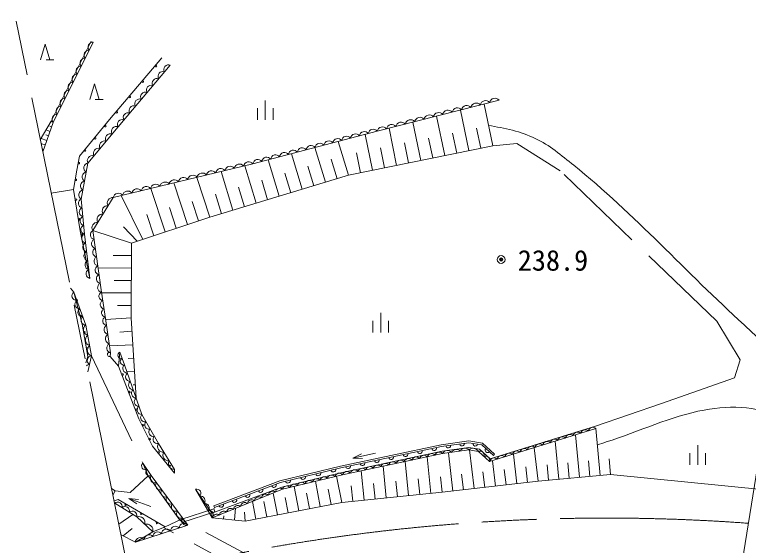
# Model space of a CAD drawing. Units: millimetres, scale not verified. Extents: x 40000 to 680000, y 20000 to 380000.
# Drawn here: x 63875 to 110665, y 271655 to 305526 of the extents above; entities that cross this region are included whole.
import ezdxf
from ezdxf.enums import TextEntityAlignment as Align

# ---------------------------------------------------------------- set-up
doc = ezdxf.new("R2010")
doc.units = ezdxf.units.MM
doc.header["$LTSCALE"] = 1000
doc.header["$PDMODE"] = 32
doc.header["$PDSIZE"] = 500
doc.linetypes.add('CHAIN', pattern=[18.5, 12, -1.5, 3.5, -1.5])
doc.linetypes.add('DASHED', pattern=[7.5, 6, -1.5])
for name, color, linetype, lineweight in [('M-BGD', 7, 'Continuous', 13), ('M-BGD-EXST', 7, 'Continuous', 13), ('M-BMK', 2, 'CHAIN', 13), ('M-STR-HTXT', 7, 'Continuous', 13)]:
    doc.layers.add(name, color=color, linetype=linetype, lineweight=lineweight)
doc.styles.add('ＭＳ ゴシック', font='')
doc.styles.get('ＭＳ ゴシック').set_extended_font_data('MS Gothic')

msp = doc.modelspace()

# ---------------------------------------------------------------- linework, layer by layer
at = {"layer": 'M-BGD'}
for p, q in [((66197, 298730), (68744, 303838)), ((68891, 303765), (66340, 298648)), ((70470, 298377), (73795, 302312)), ((94769, 300064), (86996, 298085)), ((94366, 297164), (93821, 299822)), ((91301, 296535), (90785, 299050)), ((92834, 296849), (92303, 299436)), ((66340, 298648), (65663, 296778)), ((66197, 298730), (66340, 298648)), ((89768, 296221), (89267, 298663)), ((66131, 298073), (65872, 298167)), ((66119, 298403), (66235, 298361)), ((68543, 296056), (70470, 298377)), ((79072, 296006), (86996, 298085)), ((88235, 295906), (87749, 298277)), ((93600, 297007), (93339, 298280)), ((65923, 297498), (65561, 297629)), ((65860, 297846), (66027, 297785)), ((86702, 295592), (86232, 297885)), ((90534, 296378), (90273, 297651)), ((92067, 296692), (91806, 297966)), ((65606, 297288), (65819, 297210)), ((85169, 295278), (84515, 297434)), ((94366, 297164), (85169, 295278)), ((89001, 296064), (88740, 297337)), ((65715, 296923), (65627, 296955)), ((82220, 294383), (81532, 296651)), ((83695, 294830), (83024, 297043)), ((85936, 295435), (85674, 296708)), ((87469, 295749), (87207, 297023)), ((68004, 296503), (67829, 295607)), ((80746, 293936), (80041, 296260)), ((84432, 295054), (84055, 296298)), ((68118, 293753), (68543, 296056)), ((79072, 296006), (70166, 293853)), ((79272, 293488), (78546, 295879)), ((82958, 294607), (82580, 295851)), ((67829, 295607), (67623, 294370)), ((76323, 292594), (85169, 295278)), ((77797, 293041), (77046, 295516)), ((81483, 294159), (81106, 295403)), ((74896, 292124), (74021, 294785)), ((76323, 292594), (75486, 295139)), ((80009, 293712), (79631, 294956)), ((67623, 294370), (68050, 291730)), ((73469, 291655), (72556, 294430)), ((78534, 293265), (78157, 294509)), ((68861, 291741), (70166, 293853)), ((72041, 291186), (70672, 293975)), ((77060, 292817), (76683, 294061)), ((68319, 291526), (68118, 293753)), ((75609, 292359), (75203, 293594)), ((73743, 293225), (74182, 291890)), ((71328, 290951), (76323, 292594)), ((72310, 292773), (72755, 291420)), ((71678, 291066), (70806, 291986)), ((68050, 291730), (68665, 288693)), ((68665, 288693), (68319, 291526)), ((68861, 291741), (69405, 287812)), ((71328, 290951), (68861, 291741)), ((71302, 286166), (71328, 290951)), ((70153, 290160), (71324, 290154)), ((71319, 289356), (69190, 289367)), ((70212, 288564), (71315, 288558)), ((68406, 285718), (67638, 287813)), ((67638, 287813), (68188, 285764)), ((69405, 287812), (69740, 285698)), ((71311, 287761), (69411, 287771)), ((70423, 286968), (71306, 286963)), ((71302, 286166), (69681, 286066)), ((71617, 281059), (71302, 286166)), ((68534, 283703), (68188, 285764)), ((68771, 283750), (68406, 285718)), ((69740, 285698), (69997, 283942)), ((70584, 285267), (71355, 285315)), ((69933, 284380), (71407, 284463)), ((68418, 283302), (68534, 283703)), ((68771, 283750), (68536, 282726)), ((69997, 283942), (69971, 283713)), ((70588, 283988), (70499, 283101)), ((70882, 283171), (70588, 283988)), ((71460, 283612), (71104, 283590)), ((71789, 279733), (70499, 283101)), ((70882, 283171), (71985, 280003)), ((71512, 282761), (71035, 282732)), ((71565, 281910), (71441, 281903)), ((73040, 278153), (71985, 280003)), ((72665, 277979), (71789, 279733)), ((100941, 279107), (94167, 277001)), ((94204, 277170), (100926, 279260)), ((101224, 276122), (100941, 279107)), ((99903, 275996), (99645, 278704)), ((72665, 277979), (74065, 276259)), ((74076, 276503), (73040, 278153)), ((84684, 276602), (91091, 277953)), ((91091, 277953), (92847, 278208)), ((92847, 278208), (93662, 278064)), ((94405, 277393), (93662, 278064)), ((98581, 275870), (98350, 278302)), ((85433, 277210), (86897, 277538)), ((85433, 277210), (85986, 277488)), ((91813, 275120), (91533, 277562)), ((93175, 275276), (92892, 277743)), ((94405, 277393), (94486, 277482)), ((95898, 275589), (95682, 277472)), ((97260, 275745), (97014, 277887)), ((85433, 277210), (86051, 277195)), ((88999, 274827), (88779, 277006)), ((90421, 274970), (90185, 277302)), ((94536, 275433), (94350, 277058)), ((100469, 277054), (100563, 276059)), ((101790, 277180), (101885, 276184)), ((72041, 276893), (72579, 276106)), ((72395, 276082), (72041, 276893)), ((84684, 276602), (80824, 275664)), ((87578, 274683), (87373, 276709)), ((96465, 276660), (96579, 275667)), ((97826, 276803), (97921, 275808)), ((99148, 276929), (99242, 275933)), ((72395, 276082), (71250, 275026)), ((72395, 276082), (74415, 273269)), ((72579, 276106), (74924, 272940)), ((74076, 276503), (74065, 276259)), ((84735, 274396), (84410, 276072)), ((86156, 274539), (85967, 276413)), ((92380, 276192), (92494, 275198)), ((93741, 276348), (93855, 275354)), ((95103, 276504), (95217, 275511)), ((101885, 276184), (97260, 275745)), ((101885, 276184), (114772, 274895)), ((80824, 275664), (76625, 274069)), ((83367, 274131), (83054, 275743)), ((86767, 275606), (86867, 274611)), ((88188, 275750), (88289, 274755)), ((89610, 275893), (89710, 274898)), ((91031, 276037), (91132, 275042)), ((91132, 275042), (97260, 275745)), ((70059, 275276), (70289, 275129)), ((70144, 274858), (70289, 275129)), ((70289, 275129), (71250, 275026)), ((75411, 275232), (76469, 273420)), ((75411, 275232), (76459, 273702)), ((81999, 273865), (81699, 275413)), ((83860, 275245), (84051, 274263)), ((85345, 275463), (85445, 274468)), ((80632, 273600), (80362, 274993)), ((81125, 274714), (81315, 273733)), ((82493, 274980), (82683, 273998)), ((91132, 275042), (84735, 274396)), ((70218, 274495), (70476, 274585)), ((70254, 274346), (70249, 274344)), ((70254, 274346), (71668, 273479)), ((70476, 274585), (73474, 272841)), ((71154, 274653), (71666, 274307)), ((71154, 274653), (72563, 274139)), ((71154, 274653), (71769, 274588)), ((84735, 274396), (78580, 273202)), ((79264, 273335), (79046, 274461)), ((79757, 274449), (79948, 273467)), ((76581, 273992), (76625, 274069)), ((76581, 273992), (76643, 273802)), ((76583, 274182), (76625, 274069)), ((77956, 274021), (77886, 273274)), ((78523, 273782), (78580, 273202)), ((70523, 273007), (71415, 273634)), ((71668, 273479), (72685, 272515)), ((73474, 272841), (74517, 273315)), ((74415, 273269), (74924, 272940)), ((76459, 273702), (76469, 273420)), ((76469, 273420), (78580, 273202)), ((77210, 273545), (77191, 273345)), ((74924, 272940), (71571, 271852)), ((72685, 272515), (73474, 272841)), ((71571, 271852), (70662, 272324)), ((71372, 272733), (70799, 272253)), ((71571, 271852), (72685, 272515))]:
    msp.add_line(p, q, dxfattribs=at)
at = {"layer": 'M-BGD', "linetype": 'DASHED'}
for p, q in [((66197, 298730), (65508, 297537)), ((95895, 297309), (94366, 297164)), ((98667, 295548), (95895, 297309)), ((108654, 285971), (98667, 295548)), ((66204, 294133), (67623, 294370)), ((67443, 288071), (67638, 287813)), ((110153, 283496), (108654, 285971)), ((68771, 283750), (72041, 276893)), ((69971, 283713), (70499, 283101)), ((109787, 282346), (110153, 283496)), ((105133, 280708), (109787, 282346)), ((100926, 279260), (105133, 280708)), ((74470, 273307), (76581, 273992)), ((74532, 273117), (76643, 273802)), ((74470, 273307), (74532, 273117)), ((81356, 269643), (74517, 273315)), ((80607, 268910), (73372, 272795))]:
    msp.add_line(p, q, dxfattribs=at)
at = {"layer": 'M-BGD'}
for points in [[(73261, 302764), (69933, 298827), (68004, 296503)], [(76583, 274182), (80788, 275779), (84658, 276719), (91070, 278071), (92849, 278329), (93717, 278176), (94486, 277482)], [(76459, 273702), (80913, 275377), (84751, 276310), (91144, 277658), (92842, 277904), (93525, 277783), (94204, 277170)], [(76469, 273420), (80957, 275233), (84784, 276163), (91170, 277510), (92840, 277752), (93456, 277643), (94167, 277001)]]:
    msp.add_lwpolyline(points, dxfattribs=at)
for centre in [(72883, 302240), (72051, 301255), (71219, 300271), (70387, 299287), (69650, 298407), (69007, 297633), (68364, 296859), (67965, 296046), (67775, 294981), (67779, 293718), (67982, 292468), (68152, 291487), (68376, 290381), (67824, 287314), (68099, 286289), (68324, 285257), (68497, 284227), (70760, 282558), (71191, 281435), (71621, 280312), (72053, 279317), (72491, 278440), (73054, 277581), (73754, 276721), (70951, 274251), (71950, 273670), (72949, 273088)]:
    msp.add_circle(centre, 50, dxfattribs=at)
for centre, radius, start, end in [((68857, 303462), 304, 83.5364, 223.4472), ((68602, 302951), 304, 83.5362, 223.4468), ((68347, 302439), 304, 83.5364, 223.4472), ((73691, 302026), 305, 69.9121, 209.6813), ((68092, 301927), 304, 83.5369, 223.446), ((73321, 301589), 305, 69.9121, 209.6813), ((67836, 301416), 304, 83.5372, 223.4458), ((72952, 301151), 305, 69.9122, 209.682), ((67581, 300904), 304, 83.5364, 223.4472), ((72582, 300714), 305, 69.9121, 209.6813), ((67326, 300392), 304, 83.5364, 223.4472), ((72212, 300277), 305, 69.9118, 209.683), ((67071, 299881), 304, 83.5362, 223.4468), ((71843, 299840), 305, 69.9113, 209.6821), ((93906, 299702), 338, 38.3699, 170.1919), ((94504, 299854), 338, 38.3695, 170.1923), ((66816, 299369), 304, 83.5364, 223.4472), ((71473, 299403), 305, 69.9113, 209.6821), ((92112, 299245), 338, 38.3697, 170.1912), ((92710, 299397), 338, 38.3695, 170.1923), ((93308, 299549), 338, 38.3684, 170.1925), ((66560, 298858), 304, 83.5364, 223.4472), ((71104, 298965), 305, 69.9114, 209.6828), ((90319, 298789), 338, 38.3684, 170.1925), ((90917, 298941), 338, 38.3695, 170.1923), ((91514, 299093), 338, 38.3699, 170.1919), ((70734, 298528), 305, 69.9113, 209.6821), ((88525, 298332), 338, 38.3684, 170.1925), ((89123, 298484), 338, 38.3699, 170.1919), ((89721, 298636), 338, 38.3695, 170.1924), ((70375, 298064), 328, 73.2068, 207.3871), ((86176, 297752), 314, 35.9954, 173.4127), ((86742, 297901), 314, 35.9951, 173.412), ((87329, 298028), 338, 38.3701, 170.1908), ((87927, 298180), 338, 38.3695, 170.1923), ((69989, 297599), 328, 73.2067, 207.3865), ((84478, 297306), 314, 35.9942, 173.4129), ((85044, 297455), 314, 35.9942, 173.4129), ((85610, 297603), 314, 35.9942, 173.4129), ((69604, 297135), 328, 73.2068, 207.3871), ((82780, 296861), 314, 35.9942, 173.4129), ((83346, 297009), 314, 35.9938, 173.4134), ((83912, 297158), 314, 35.9942, 173.4129), ((69219, 296671), 328, 73.2062, 207.3876), ((81082, 296415), 314, 35.9956, 173.4115), ((81648, 296564), 314, 35.9956, 173.4115), ((82214, 296712), 314, 35.9942, 173.4129), ((68833, 296207), 328, 73.2078, 207.3861), ((79384, 295970), 314, 35.9956, 173.4115), ((79950, 296118), 314, 35.9951, 173.412), ((80516, 296267), 314, 35.9956, 173.4115), ((68602, 295748), 314, 100.8608, 238.2363), ((77619, 295517), 333, 37.1532, 170.0318), ((78212, 295661), 333, 37.1516, 170.0324), ((78806, 295804), 333, 37.1521, 170.032), ((68496, 295172), 314, 100.8621, 238.2364), ((75244, 294943), 333, 37.1521, 170.032), ((75838, 295087), 333, 37.152, 170.032), ((76431, 295230), 333, 37.1516, 170.0324), ((77025, 295374), 333, 37.1521, 170.032), ((68389, 294596), 314, 100.8617, 238.2363), ((73463, 294513), 333, 37.1521, 170.032), ((74057, 294656), 333, 37.152, 170.032), ((74650, 294800), 333, 37.1516, 170.0324), ((68283, 294021), 314, 100.8608, 238.2376), ((71682, 294082), 333, 37.1521, 170.032), ((72276, 294225), 333, 37.152, 170.032), ((72869, 294369), 333, 37.1528, 170.0322), ((70123, 293515), 341, 82.6604, 213.8901), ((70494, 293795), 333, 37.152, 170.032), ((71088, 293938), 333, 37.1516, 170.0324), ((68238, 293484), 295, 114.0092, 256.3288), ((68288, 292927), 295, 114.0109, 256.3282), ((69796, 292987), 341, 82.6609, 213.8903), ((68339, 292370), 295, 114.0091, 256.3299), ((69470, 292459), 341, 82.66, 213.8912), ((68389, 291813), 295, 114.0098, 256.3283), ((69144, 291931), 341, 82.6604, 213.8901), ((68457, 291255), 304, 116.9113, 256.9943), ((69000, 291474), 301, 117.4467, 258.3112), ((69077, 290913), 301, 117.4467, 258.3112), ((68526, 290689), 304, 116.9096, 256.9949), ((69155, 290352), 301, 117.4468, 258.3111), ((68595, 290122), 304, 116.9102, 256.9944), ((68664, 289555), 304, 116.9114, 256.9932), ((69233, 289790), 301, 117.4468, 258.3111), ((68733, 288989), 304, 116.9109, 256.9935), ((69311, 289229), 301, 117.447, 258.3098), ((69388, 288668), 301, 117.4473, 258.3107), ((69466, 288106), 301, 117.4467, 258.3112), ((67823, 287584), 294, 128.8509, 271.4152), ((69525, 287560), 279, 115.4359, 262.5582), ((68015, 287060), 294, 128.8509, 271.4152), ((69608, 287032), 279, 115.4361, 262.5569), ((68207, 286536), 294, 128.8509, 271.4152), ((69692, 286503), 279, 115.4359, 262.5582), ((68399, 286013), 294, 128.8511, 271.415), ((69776, 285975), 279, 115.4361, 262.5569), ((68642, 285423), 378, 128.5983, 252.3802), ((69900, 285423), 319, 120.1975, 256.4863), ((68764, 284767), 378, 128.5985, 252.3792), ((69986, 284837), 319, 120.1982, 256.4847), ((70072, 284252), 319, 120.1982, 256.4847), ((68885, 284111), 378, 128.5987, 252.3799), ((68800, 283458), 293, 95.6318, 238.5433), ((69918, 283835), 133, 53.6551, 293.6249), ((70678, 283790), 218, 114.4315, 285.1044), ((70825, 283382), 218, 114.4315, 285.1031), ((68675, 282916), 293, 95.6318, 138.1403), ((71064, 282939), 295, 128.0508, 270.3679), ((71248, 282411), 295, 128.0496, 270.3681), ((71432, 281883), 295, 128.0496, 270.3681), ((71616, 281355), 295, 128.0515, 270.3662), ((71800, 280827), 295, 128.0511, 270.3666), ((71984, 280299), 295, 128.051, 270.3668), ((72184, 279810), 277, 135.8374, 283.5002), ((72448, 279347), 277, 135.8375, 283.4987), ((72711, 278885), 277, 135.8374, 283.4992), ((99772, 278598), 289, 46.0069, 168.5303), ((100256, 278749), 289, 46.0065, 168.5308), ((100740, 278899), 289, 46.0051, 168.5311), ((72975, 278422), 277, 135.8375, 283.4987), ((98321, 278147), 289, 46.0065, 168.5308), ((98805, 278298), 289, 46.0069, 168.5303), ((99288, 278448), 289, 46.0068, 168.5294), ((73351, 277965), 364, 148.8828, 275.4041), ((91530, 278015), 148, 187.4248, 9.0762), ((92408, 278142), 148, 187.4229, 9.0762), ((93252, 278124), 138, 165.1611, 354.7853), ((96869, 277696), 289, 46.0065, 168.5308), ((97353, 277846), 289, 46.0065, 168.5308), ((97837, 277997), 289, 46.0073, 168.5288), ((73696, 277415), 364, 148.8821, 275.4037), ((88802, 277476), 156, 194.1152, 9.6987), ((89717, 277669), 156, 194.1151, 9.7006), ((90461, 277222), 285, 40.1832, 163.6303), ((90632, 277862), 156, 194.1152, 9.6987), ((90952, 277326), 285, 40.1846, 163.63), ((91475, 277363), 339, 42.1051, 154.3958), ((92032, 277444), 339, 42.1043, 154.3958), ((92589, 277525), 339, 42.1051, 154.3958), ((93104, 277450), 401, 28.7516, 131.1947), ((93556, 277396), 266, 343.7977, 112.075), ((94045, 277741), 168, 144.0398, 311.8338), ((95418, 277245), 289, 46.0069, 168.5303), ((95902, 277395), 289, 46.0065, 168.5308), ((96386, 277546), 289, 46.0071, 168.5289), ((74042, 276865), 364, 148.8829, 275.4032), ((86971, 277090), 156, 194.1152, 9.6987), ((87887, 277283), 156, 194.1152, 9.6987), ((88496, 276808), 285, 40.1832, 163.6303), ((88987, 276912), 285, 40.1846, 163.63), ((89479, 277015), 285, 40.1846, 163.63), ((89970, 277119), 285, 40.1841, 163.6305), ((93912, 277076), 266, 343.7971, 112.0763), ((94450, 276944), 289, 46.0056, 168.5305), ((94934, 277094), 289, 46.0065, 168.5308), ((72210, 276720), 242, 134.3338, 294.3686), ((85141, 276705), 156, 194.1152, 9.6987), ((86040, 276290), 285, 40.1846, 163.63), ((86056, 276897), 156, 194.1151, 9.7006), ((86531, 276394), 285, 40.1827, 163.6308), ((87022, 276497), 285, 40.1846, 163.63), ((87514, 276601), 285, 40.1846, 163.63), ((88005, 276704), 285, 40.1841, 163.6305), ((72479, 276327), 242, 134.3337, 294.3676), ((72825, 275938), 298, 145.7222, 287.3313), ((83233, 276266), 166, 199.304, 8.0176), ((84096, 275865), 277, 40.9448, 166.377), ((84198, 276501), 166, 199.3059, 8.0157), ((84575, 275982), 277, 40.9448, 166.377), ((85057, 276083), 285, 40.1841, 163.6305), ((85549, 276186), 285, 40.1846, 163.63), ((73160, 275486), 298, 145.7221, 287.3304), ((81302, 275797), 166, 199.305, 8.0184), ((82183, 275400), 277, 40.9448, 166.3771), ((82267, 276032), 166, 199.3032, 8.0185), ((82661, 275517), 277, 40.9443, 166.3776), ((83140, 275633), 277, 40.9448, 166.377), ((83618, 275749), 277, 40.9443, 166.3776), ((73495, 275034), 298, 145.7222, 287.3317), ((75481, 274969), 272, 315.6417, 104.9275), ((79564, 275185), 150, 200.6764, 20.9138), ((80404, 275504), 150, 200.6764, 20.9138), ((80779, 275031), 269, 48.6042, 176.0963), ((81226, 275168), 277, 40.9443, 166.3776), ((81705, 275284), 277, 40.9448, 166.377), ((73830, 274582), 298, 145.7221, 287.3304), ((75745, 274516), 272, 315.6413, 104.929), ((78725, 274866), 150, 200.6774, 20.9126), ((79441, 274481), 269, 48.6036, 176.0971), ((79887, 274664), 269, 48.6042, 176.0963), ((80333, 274848), 269, 48.6036, 176.0971), ((70442, 274124), 291, 346.7406, 130.2158), ((74165, 274129), 298, 145.7217, 287.3322), ((76010, 274063), 272, 315.6412, 104.9279), ((77045, 274229), 150, 200.6774, 20.9126), ((77885, 274547), 150, 200.6774, 20.9126), ((78102, 273930), 269, 48.6042, 176.0963), ((78548, 274114), 269, 48.6036, 176.0971), ((78994, 274297), 269, 48.6042, 176.0963), ((70913, 273835), 291, 346.7406, 130.2158), ((71385, 273545), 291, 346.7396, 130.2167), ((74500, 273677), 298, 145.7221, 287.3304), ((76275, 273610), 272, 315.6412, 104.9279), ((77209, 273564), 269, 48.6042, 176.0963), ((77656, 273747), 269, 48.6036, 176.0971), ((71780, 273088), 407, 347.0726, 105.985), ((74835, 273225), 298, 145.7216, 287.3313), ((76763, 273380), 269, 48.6036, 176.0971), ((72289, 272606), 407, 347.0723, 105.9842), ((74121, 272558), 316, 39.4911, 176.4845), ((74680, 272740), 316, 39.4909, 176.4856), ((72445, 272014), 316, 39.4915, 176.4839), ((73004, 272195), 316, 39.4898, 176.4858), ((73563, 272377), 316, 39.4909, 176.4856), ((71886, 271832), 316, 39.4909, 176.4856)]:
    msp.add_arc(centre, radius, start, end, dxfattribs=at)
for points, knots in [([(94103, 298450), (95121, 298296), (96148, 298062), (97079, 297624), (97981, 297200), (98757, 296543), (99531, 295916), (103387, 292791), (106724, 289073), (110389, 285726), (111313, 284882), (112202, 283995), (113195, 283233), (113808, 282764), (114419, 282263), (115130, 281961), (115533, 281790), (115985, 281769), (116413, 281673)], [0, 0, 0, 0, 1, 1, 1, 2, 2, 2, 3, 3, 3, 4, 4, 4, 5, 5, 5, 6, 6, 6, 6]), ([(101038, 278080), (101225, 278137), (101412, 278192), (101599, 278251), (103690, 278912), (105699, 279890), (107856, 280290), (108736, 280454), (109648, 280518), (110540, 280430), (111405, 280344), (112246, 280070), (113067, 279785), (114268, 279367), (115320, 278545), (116553, 278234), (117360, 278029), (118213, 278001), (119045, 278042), (120082, 278092), (121146, 278202), (122112, 278582), (122789, 278848), (123399, 279285), (123942, 279767), (124914, 280630), (125767, 281650), (126435, 282765), (127285, 284185), (127735, 285811), (128300, 287366), (128927, 289093), (129405, 290871), (129990, 292612), (130304, 293546), (130494, 294537), (130966, 295401), (131341, 296087), (131931, 296633), (132413, 297248)], [0, 0, 0, 0, 1, 1, 1, 2, 2, 2, 3, 3, 3, 4, 4, 4, 5, 5, 5, 6, 6, 6, 7, 7, 7, 8, 8, 8, 9, 9, 9, 10, 10, 10, 11, 11, 11, 12, 12, 12, 13, 13, 13, 13]), ([(85278, 252682), (86847, 253641), (88468, 254518), (89984, 255558), (91656, 256704), (93226, 257991), (94812, 259253), (96511, 260604), (98080, 262119), (99831, 263401), (101310, 264483), (102848, 265492), (104450, 266381), (105680, 267063), (106898, 267856), (108267, 268176), (109387, 268438), (110570, 268318), (111718, 268246), (114671, 268060), (117570, 267358), (120502, 266956), (122649, 266662), (124788, 266270), (126951, 266137), (128395, 266049), (129847, 266058), (131290, 266155), (132676, 266248), (134078, 266343), (135421, 266695), (136009, 266849), (136812, 266846), (137112, 267375), (137573, 268188), (136822, 269222), (136676, 270146), (136509, 271203), (136174, 272247), (136171, 273318), (136166, 274664), (136470, 275999), (136781, 277309), (136889, 277767), (137071, 278204), (137216, 278651)], [0, 0, 0, 0, 1, 1, 1, 2, 2, 2, 3, 3, 3, 4, 4, 4, 5, 5, 5, 6, 6, 6, 7, 7, 7, 8, 8, 8, 9, 9, 9, 10, 10, 10, 11, 11, 11, 12, 12, 12, 13, 13, 13, 14, 14, 14, 15, 15, 15, 15])]:
    msp.add_open_spline(points, degree=3, knots=knots, dxfattribs=at)
at = {"layer": 'M-BGD-EXST'}
for p, q in [((65826, 303648), (65526, 302648)), ((65826, 303648), (66126, 302648)), ((66376, 302648), (65876, 302648)), ((68966, 301120), (68666, 300120)), ((68966, 301120), (69266, 300120)), ((69516, 300120), (69016, 300120)), ((79859, 300054), (79859, 298804)), ((79359, 299554), (79359, 298804)), ((80359, 299554), (80359, 298804)), ((87220, 286492), (87220, 285242)), ((86720, 285992), (86720, 285242)), ((87720, 285992), (87720, 285242)), ((107434, 278047), (107434, 276797)), ((106934, 277547), (106934, 276797)), ((107934, 277547), (107934, 276797))]:
    msp.add_line(p, q, dxfattribs=at)
for radius in [100, 60]:
    msp.add_circle((94900, 289895), radius, dxfattribs=at)
msp.add_point((94900, 289895), dxfattribs=at)
at = {"layer": 'M-BMK'}
msp.add_line((71071, 270325), (63875, 305526), dxfattribs=at)
msp.add_arc((101624, 150066), 123330, 85.79616, 103.92289, dxfattribs=at)
at = {"layer": 'M-STR-HTXT'}
msp.add_line((115465, 303055), (106043, 244188), dxfattribs=at)

# ---------------------------------------------------------------- texts
at = {"layer": 'M-BGD-EXST', "style": 'ＭＳ ゴシック'}
msp.add_text('238.9', height=1320, dxfattribs=at).set_placement((98206, 289845), align=Align.MIDDLE_CENTER)

doc.saveas('drawing.dxf')
